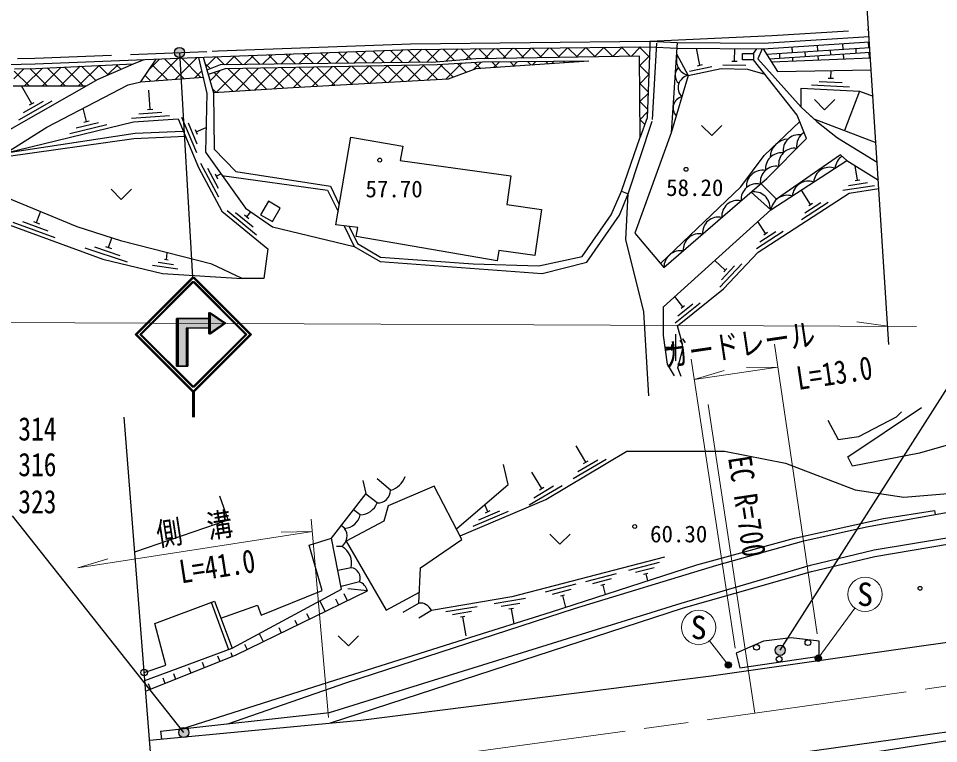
# Model space of a CAD drawing. Units: millimetres at full size, sheet at 1:1000; details may follow other scales. Extents: x 40000 to 680000, y 20000 to 380000.
# Drawn here: x 110356 to 182532, y 258579 to 315455 of the extents above; entities that cross this region are included whole.
import ezdxf
from ezdxf.enums import TextEntityAlignment as Align

# ---------------------------------------------------------------- set-up
doc = ezdxf.new("R2010")
doc.units = ezdxf.units.MM
doc.header["$LTSCALE"] = 1000
doc.header["$PDMODE"] = 32
doc.header["$PDSIZE"] = 500
doc.linetypes.add('CHAIN', pattern=[18.5, 12, -1.5, 3.5, -1.5])
doc.linetypes.add('DASHED', pattern=[7.5, 6, -1.5])
for name, color, linetype, lineweight in [('M-BGD', 7, 'Continuous', 25), ('M-BMK', 2, 'CHAIN', 13), ('M-BMK-OTRS', 5, 'Continuous', 25), ('M-STR-HTXT', 7, 'Continuous', 13), ('M-STR-STRC', 7, 'Continuous', 25)]:
    doc.layers.add(name, color=color, linetype=linetype, lineweight=lineweight)
doc.styles.add('ＭＳ ゴシック', font='')
doc.styles.get('ＭＳ ゴシック').set_extended_font_data('MS Gothic')

msp = doc.modelspace()

# ---------------------------------------------------------------- hatches: boundary and pattern name
at = {"layer": 'M-STR-STRC'}
for points in [[(122654, 312566, -0.41421), (122777, 313118, -0.41421), (123329, 312995, -1)], [(125285, 291171), (125285, 290745), (125322, 290720), (126513, 291546), (125285, 292398), (125285, 291921)], [(125285, 291171), (125285, 290745), (125322, 290720), (126513, 291546), (125285, 292398), (125285, 291921)], [(125321, 291171), (125321, 290745), (125357, 290720), (126549, 291546), (125321, 292398), (125321, 291921)], [(125321, 291171), (125321, 290745), (125357, 290720), (126549, 291546), (125321, 292398), (125321, 291921)], [(125405, 291171), (125405, 290745), (125441, 290720), (126633, 291546), (125405, 292398), (125405, 291921)], [(125405, 291171), (125405, 290745), (125441, 290720), (126633, 291546), (125405, 292398), (125405, 291921)], [(125285, 291921), (122763, 291921), (122763, 288171), (123513, 288171), (123513, 291171), (125285, 291171)], [(125321, 291921), (122799, 291921), (122799, 288171), (123549, 288171), (123549, 291171), (125321, 291171)], [(125405, 291921), (122883, 291921), (122883, 288171), (123633, 288171), (123633, 291171), (125405, 291171)], [(169773, 265679, -1), (170447, 266109, -0.41421), (170325, 265556, -0.41421)], [(169773, 265679, -1), (170447, 266109, -0.41421), (170325, 265556, -0.41421)], [(166257, 264867, -1), (165818, 264628, -0.41421), (165918, 264967, -0.41421)], [(173317, 265392, -1), (172878, 265153, -0.41421), (172978, 265492, -0.41421)], [(122991, 259237, -1), (123666, 259667, -0.41421), (123543, 259114, -0.41421)]]:
    msp.add_hatch(color=256, dxfattribs=at).paths.add_polyline_path(points)

# ---------------------------------------------------------------- linework, layer by layer
at = {"layer": 'M-BGD'}
for p, q in [((159882, 313680), (169483, 314105)), ((173005, 313343), (173034, 312905)), ((175001, 313471), (175029, 313033)), ((176997, 313599), (177025, 313161)), ((128063, 311834), (128783, 312554)), ((129307, 311850), (128610, 312547)), ((129497, 311853), (130253, 312609)), ((130703, 311869), (129973, 312599)), ((130930, 311872), (131723, 312665)), ((132099, 311887), (131335, 312650)), ((132363, 311891), (133193, 312721)), ((133494, 311906), (132698, 312702)), ((133796, 311910), (134662, 312776)), ((134890, 311924), (134061, 312753)), ((135229, 311929), (136132, 312832)), ((136286, 311943), (135424, 312805)), ((136662, 311948), (137602, 312887)), ((137682, 311961), (136786, 312856)), ((138096, 311967), (139072, 312943)), ((139077, 311980), (138149, 312908)), ((140473, 311998), (139512, 312959)), ((139529, 311985), (140541, 312998)), ((141869, 312016), (140875, 313011)), ((140962, 312004), (141987, 313030)), ((143255, 312044), (142267, 313033)), ((142395, 312023), (143417, 313046)), ((144565, 312149), (143665, 313048)), ((143880, 312094), (144848, 313062)), ((145875, 312253), (145064, 313064)), ((145417, 312217), (146278, 313078)), ((147245, 312297), (146462, 313080)), ((146906, 312292), (147708, 313094)), ((148636, 312320), (147861, 313095)), ((148344, 312315), (149138, 313110)), ((150028, 312343), (149259, 313111)), ((149781, 312339), (150569, 313126)), ((151420, 312365), (150658, 313127)), ((151219, 312362), (151999, 313142)), ((152811, 312388), (152057, 313142)), ((152656, 312385), (153429, 313158)), ((154203, 312410), (153455, 313158)), ((154094, 312409), (154859, 313174)), ((155594, 312433), (154854, 313174)), ((155532, 312432), (156289, 313190)), ((156986, 312456), (156252, 313189)), ((156969, 312455), (157720, 313206)), ((158378, 312478), (157651, 313205)), ((158407, 312479), (159150, 313222)), ((159855, 312415), (159049, 313221)), ((163813, 311790), (163541, 313112)), ((166522, 312100), (166541, 313088)), ((168014, 312715), (168281, 313074)), ((169042, 312648), (177142, 313169)), ((169266, 312297), (177166, 312804)), ((170040, 312712), (170063, 312348)), ((171009, 313214), (171038, 312776)), ((172036, 312840), (172059, 312476)), ((173057, 312540), (173079, 312192)), ((174031, 312969), (174055, 312605)), ((175053, 312669), (175078, 312273)), ((176027, 313097), (176051, 312733)), ((177049, 312797), (177077, 312353)), ((117348, 311018), (118174, 311844)), ((118377, 311467), (118007, 311836)), ((119362, 311896), (119357, 311901)), ((120629, 311471), (121426, 312268)), ((122047, 310625), (120858, 311814)), ((121129, 310556), (122899, 312326)), ((123362, 310724), (121803, 312283)), ((122658, 310671), (124372, 312385)), ((124677, 310823), (123164, 312337)), ((125417, 311498), (124989, 311926)), ((125066, 311665), (125844, 312443)), ((126516, 311813), (125884, 312444)), ((126630, 311815), (127314, 312498)), ((127911, 311832), (127247, 312496)), ((142391, 310605), (143621, 311835)), ((144457, 310843), (143473, 311826)), ((143889, 310689), (145122, 311922)), ((145492, 311222), (144810, 311904)), ((146035, 311421), (146623, 312009)), ((146605, 311523), (146147, 311981)), ((147929, 311613), (147518, 312024)), ((147620, 311592), (148058, 312030)), ((149254, 311702), (148918, 312038)), ((149137, 311695), (149486, 312044)), ((150578, 311792), (150319, 312052)), ((150654, 311797), (150914, 312058)), ((151903, 311882), (151719, 312065)), ((152171, 311900), (152343, 312071)), ((153227, 311972), (153120, 312079)), ((153688, 312003), (153771, 312085)), ((154552, 312061), (154520, 312093)), ((159078, 311736), (159859, 312516)), ((163608, 311748), (164019, 311832)), ((165617, 311817), (167417, 311783)), ((166313, 312104), (166732, 312096)), ((169426, 312045), (177194, 312358)), ((171061, 312412), (171080, 312112)), ((109985, 310726), (110772, 311513)), ((111203, 310156), (110032, 311327)), ((110829, 310155), (112233, 311560)), ((112615, 310157), (111248, 311524)), ((112244, 310157), (113718, 311631)), ((114028, 310159), (112609, 311578)), ((113660, 310158), (115204, 311702)), ((115441, 310160), (113959, 311642)), ((115076, 310160), (116689, 311773)), ((116424, 310592), (115308, 311707)), ((117392, 311037), (116658, 311772)), ((124188, 310786), (124733, 311331)), ((125386, 310571), (126192, 311377)), ((127194, 309721), (125705, 311210)), ((125866, 309637), (127755, 311526)), ((128524, 309805), (126821, 311508)), ((127376, 309732), (129196, 311552)), ((129854, 309889), (128209, 311534)), ((128886, 309828), (130637, 311579)), ((131184, 309973), (129598, 311560)), ((130396, 309923), (132078, 311605)), ((132518, 310053), (130986, 311585)), ((131905, 310019), (133518, 311632)), ((133858, 310128), (132375, 311611)), ((133403, 310103), (134959, 311659)), ((135197, 310203), (133763, 311637)), ((134901, 310186), (136400, 311685)), ((136536, 310278), (135152, 311662)), ((136399, 310270), (137841, 311712)), ((137876, 310353), (136541, 311688)), ((137897, 310354), (139282, 311738)), ((139215, 310428), (137929, 311713)), ((140554, 310502), (139318, 311739)), ((139395, 310438), (140722, 311765)), ((141894, 310577), (140706, 311765)), ((140893, 310521), (142163, 311792)), ((143233, 310652), (142095, 311790)), ((159801, 311055), (159077, 311778)), ((162992, 311315), (164755, 311677)), ((174087, 310768), (174116, 311374)), ((119959, 310468), (124844, 310836)), ((120731, 310526), (120292, 310966)), ((159090, 310333), (159801, 311044)), ((173173, 310513), (174971, 310425)), ((173877, 310779), (174296, 310758)), ((109940, 310154), (115666, 310161)), ((111397, 308768), (110608, 310155)), ((120680, 308331), (120580, 309828)), ((125864, 309636), (125576, 309924)), ((159747, 309694), (159089, 310352)), ((172559, 310242), (175555, 310095)), ((176334, 309757), (175148, 306651)), ((110389, 307505), (112997, 308988)), ((110763, 308063), (112327, 308953)), ((159101, 308931), (159743, 309572)), ((159694, 308334), (159101, 308926)), ((111214, 308665), (111579, 308872)), ((115700, 307373), (115447, 308415)), ((120471, 308317), (120890, 308345)), ((119224, 307632), (122217, 307833)), ((119802, 307972), (121598, 308092)), ((123155, 307710), (124315, 304943)), ((159113, 307528), (159685, 308100)), ((159478, 307135), (159113, 307500)), ((114384, 306435), (117299, 307144)), ((114897, 306868), (116646, 307294)), ((115496, 307323), (115904, 307422)), ((123664, 307273), (124360, 305613)), ((124207, 306752), (124370, 306365)), ((124289, 306559), (125071, 306887)), ((124639, 304109), (126054, 301464)), ((176168, 302763), (175999, 303898)), ((125186, 303722), (126036, 302134)), ((125776, 303255), (125975, 302884)), ((125876, 303070), (126239, 303264)), ((175470, 302355), (176954, 302576)), ((175995, 302737), (176341, 302788)), ((157655, 301914), (158192, 301694)), ((167820, 301827), (169383, 300431)), ((172494, 300870), (171773, 301985)), ((175020, 301985), (177492, 302353)), ((171771, 299687), (173870, 301046)), ((172028, 300211), (173287, 301026)), ((111771, 299440), (112086, 300296)), ((126720, 300394), (129037, 298488)), ((128260, 299904), (128574, 300286)), ((172348, 300775), (172641, 300965)), ((127374, 300244), (128764, 299101)), ((128097, 300038), (128422, 299771)), ((109921, 299481), (113206, 298273)), ((110682, 299521), (112653, 298796)), ((111541, 299525), (112001, 299355)), ((168967, 298587), (168366, 299516)), ((117420, 297484), (117671, 298235)), ((168243, 297405), (170342, 298763)), ((168500, 297928), (169759, 298743)), ((168820, 298492), (169114, 298683)), ((115570, 297469), (118890, 296361)), ((116329, 297532), (118321, 296867)), ((117188, 297562), (117653, 297407)), ((121959, 296545), (122034, 297072)), ((120885, 296091), (122865, 295811)), ((121323, 296332), (122511, 296164)), ((121820, 296565), (122098, 296526)), ((165798, 295701), (164979, 296470)), ((165380, 294379), (167091, 296202)), ((165503, 294949), (166530, 296043)), ((165678, 295574), (165917, 295829)), ((162477, 292840), (161834, 293642)), ((161877, 291590), (163828, 293154)), ((162079, 292137), (163250, 293075)), ((162340, 292731), (162614, 292950)), ((161912, 288597), (161912, 290697)), ((161612, 289647), (161083, 289647)), ((161612, 289402), (161612, 289892)), ((154864, 280641), (154098, 281930)), ((153881, 279359), (156460, 280891)), ((154244, 279923), (155791, 280843)), ((154684, 280534), (155045, 280748)), ((139543, 278444), (138495, 279332)), ((151399, 278582), (150633, 279871)), ((150416, 277299), (152995, 278832)), ((150778, 277864), (152326, 278783)), ((151218, 278474), (151579, 278689)), ((138499, 277450), (137612, 278146)), ((147173, 276767), (146933, 277331)), ((137174, 276510), (136650, 276921)), ((146029, 275627), (148789, 276804)), ((146463, 276138), (148119, 276845)), ((146980, 276685), (147367, 276850)), ((135947, 275458), (135671, 275674)), ((135714, 274036), (135308, 274048)), ((136453, 272376), (135408, 272166)), ((160620, 272784), (158201, 272153)), ((160212, 272368), (158761, 271989)), ((157254, 271906), (154835, 271275)), ((156845, 271489), (155394, 271111)), ((159732, 271932), (159393, 271844)), ((159562, 271888), (159705, 271340)), ((137118, 271277), (135661, 270902)), ((137742, 270567), (136203, 270720)), ((154090, 271081), (151671, 270449)), ((153682, 270664), (152231, 270285)), ((156365, 271054), (156026, 270966)), ((156196, 271010), (156389, 270270)), ((135880, 270350), (136151, 269792)), ((150140, 269956), (147674, 269542)), ((153202, 270229), (152863, 270140)), ((153032, 270184), (153273, 269264)), ((121055, 268002), (125747, 269762)), ((125475, 269660), (126842, 265957)), ((125747, 269761), (127114, 266058)), ((134003, 269762), (134404, 268940)), ((135219, 269931), (135453, 269452)), ((140529, 268894), (141767, 269606)), ((146334, 269318), (143869, 268905)), ((149696, 269577), (148217, 269329)), ((132958, 268795), (133178, 268343)), ((142748, 269021), (141755, 268421)), ((145891, 268939), (144411, 268691)), ((145373, 268548), (145028, 268491)), ((145201, 268520), (145449, 267040)), ((149179, 269186), (148834, 269128)), ((149006, 269157), (149204, 267975)), ((121931, 264732), (121055, 268002)), ((132036, 268248), (132218, 267875)), ((129251, 267206), (129557, 266577)), ((130778, 267676), (130977, 267270)), ((128098, 266387), (128303, 265966)), ((127015, 265716), (127133, 265421)), ((124759, 264974), (124932, 264542)), ((125976, 265460), (126149, 265028)), ((120219, 264161), (121931, 264732)), ((123706, 264552), (123879, 264120)), ((121671, 263739), (121844, 263307)), ((122516, 264077), (122689, 263645)), ((120539, 263286), (120712, 262854)), ((121507, 259548), (121574, 258942))]:
    msp.add_line(p, q, dxfattribs=at)
at = {"layer": 'M-BGD', "linetype": 'DASHED'}
for p, q in [((169483, 314105), (177051, 314592)), ((159882, 313680), (162033, 313560)), ((159887, 313230), (162004, 313125)), ((157655, 301914), (159124, 306144)), ((179801, 277917), (186358, 278441))]:
    msp.add_line(p, q, dxfattribs=at)
at = {"layer": 'M-BGD'}
for points in [[(162033, 313555), (168760, 313502), (177086, 314037)], [(126032, 312900), (141104, 313470), (159882, 313680)], [(162033, 313560), (161554, 306481), (158694, 298601), (160992, 295912)], [(159882, 313680), (159887, 313230), (159667, 307663), (159124, 306144)], [(162004, 313125), (168772, 313071), (177114, 313607)], [(77763, 312963), (78088, 312857), (82301, 312001), (87304, 311560), (95303, 311506), (111664, 311880), (125577, 312433), (141115, 313020), (159887, 313230)], [(161973, 312668), (162892, 310988), (161554, 306481)], [(168693, 313071), (168356, 312286), (171751, 308488), (172986, 307364), (174606, 306089), (177720, 304182)], [(168772, 313071), (169905, 311294), (177254, 311434)], [(109396, 304913), (112596, 306932), (118970, 310249), (119959, 310468), (121155, 312257)], [(109675, 306754), (116600, 310692), (119375, 311902), (120208, 312219)], [(110045, 311495), (111735, 311536), (119375, 311902)], [(124494, 312390), (125128, 309578), (125030, 304960), (128162, 300567), (130298, 299106), (136683, 297567)], [(124849, 312404), (125664, 309624), (125699, 305205), (127403, 303453), (134848, 302305), (135522, 300854)], [(159124, 306144), (159072, 312490), (146223, 312281), (143110, 312033), (126187, 311809), (125146, 311389)], [(155099, 312098), (146760, 312017), (143208, 311811), (126561, 311504), (125245, 311052)], [(155099, 312098), (146247, 311499), (144064, 310699), (131882, 310018), (125664, 309624)], [(160992, 295912), (169068, 302908), (172175, 306036), (171442, 307871), (168014, 312197)], [(162892, 310988), (165476, 311519), (167546, 311480), (168896, 311083)], [(177622, 305707), (172772, 307559), (171751, 308488), (171751, 309982), (176334, 309757), (177387, 309356)], [(172794, 309092), (173589, 308297), (174385, 309092)], [(160721, 296230), (167028, 302251), (168846, 304698), (171647, 307359)], [(163946, 307067), (164742, 306272), (165537, 307067)], [(109396, 304913), (119522, 306453), (123289, 306614)], [(109407, 304616), (119401, 306047), (123459, 306211)], [(175346, 304308), (174833, 304746), (169828, 301275), (168601, 302504)], [(161816, 287411), (161270, 288325), (160949, 290591), (160951, 292847), (169383, 300431), (175346, 304308), (177811, 302759)], [(126323, 303147), (134611, 301989), (135429, 300318)], [(117631, 302057), (118427, 301261), (119222, 302057)], [(136300, 299130), (136942, 297803), (138747, 296727), (146027, 296194), (151172, 296041), (154580, 296784), (156840, 300054), (157655, 301914)], [(162337, 287369), (162083, 288059), (162480, 289548), (162412, 290013), (162053, 291347), (165655, 294234), (168375, 297132), (175520, 301756), (177853, 302104)], [(135906, 299178), (136683, 297567), (138736, 296377), (151435, 295453), (154940, 296347), (157508, 300017), (158192, 301694)], [(159810, 285842), (159408, 292444), (158000, 298105), (158192, 301694)], [(109386, 294518), (107835, 296462), (109331, 299379), (116971, 296568), (121654, 295445), (127914, 295069)], [(121507, 259548), (134752, 261012), (162350, 269583), (172476, 272574), (177479, 273776), (183331, 274754), (195409, 275654), (204496, 275913), (208476, 275869), (217909, 275107), (230901, 273780), (260104, 277815), (290369, 282314), (320648, 286477), (351719, 290949), (390771, 296671), (407869, 299067)], [(134847, 260199), (162514, 269214), (172572, 272072), (177539, 273247), (183384, 274250), (195466, 275111), (204491, 275477), (208406, 275389), (217986, 274556), (231489, 273348), (260147, 277518), (290412, 282017), (320690, 286180), (351762, 290652), (390814, 296374), (407835, 298759)], [(173840, 283948), (174648, 282430), (176273, 282668), (179240, 284207), (179621, 284591)], [(188385, 285069), (186120, 282820), (181036, 281369), (175769, 280342), (175420, 281061), (181194, 284933)], [(145001, 274862), (151737, 277736), (158085, 281508), (165737, 281515), (170513, 280583), (175996, 278471), (179801, 277917)], [(144712, 275420), (148758, 278902), (148414, 280470)], [(126242, 268421), (129122, 269448), (129406, 268653), (134171, 270591), (133165, 274150), (134901, 274692), (137645, 278188), (137396, 279226)], [(145143, 274587), (142973, 278777), (139371, 277238), (139031, 276029), (136060, 274462), (139191, 269042), (141804, 270464)], [(119482, 273612), (126799, 276128), (126162, 277980)], [(126794, 260133), (136106, 263360), (153974, 269171), (165127, 272582), (171958, 274480), (176874, 275590), (182988, 276690), (193194, 277332), (202299, 277711), (211675, 277450), (216869, 277215), (223941, 276447), (229519, 275244), (242922, 277246)], [(123166, 259732), (134670, 263398), (145350, 266763), (152164, 268906), (163569, 272588), (171237, 274696), (178203, 276229), (182215, 276865), (182270, 276560)], [(152037, 275017), (152832, 274221), (153628, 275017)], [(120268, 263530), (127114, 266058), (135706, 270678), (134901, 274692)], [(141767, 269606), (141884, 272357), (145143, 274587)], [(120633, 258853), (137226, 260424), (164693, 263884), (181198, 266253), (225778, 272515), (231489, 273348)], [(161038, 273204), (149068, 270080), (142748, 269021)], [(120333, 262702), (127425, 265538), (137742, 270567)], [(135443, 267032), (136238, 266237), (137034, 267032)], [(121213, 251406), (144068, 253501), (158603, 255344), (169202, 256638), (187789, 259525), (208027, 262428), (215977, 263539), (222344, 262546), (230993, 259954), (243361, 256118), (258633, 251293)], [(259205, 251359), (255506, 252936), (238301, 258260), (222338, 263148), (215847, 264141), (179136, 258898), (160149, 256222), (154357, 255472)]]:
    msp.add_lwpolyline(points, dxfattribs=at)
at = {"layer": 'M-BGD', "linetype": 'DASHED'}
for points in [[(77902, 313391), (78203, 313293), (82366, 312447), (87326, 312010), (95300, 311956), (111650, 312330), (125559, 312882), (126032, 312900)], [(158192, 301694), (160097, 307517), (160439, 313649)]]:
    msp.add_lwpolyline(points, dxfattribs=at)
at = {"layer": 'M-BGD'}
for points in [[(168014, 312197), (167157, 312197), (167157, 312715), (168014, 312715)], [(109396, 304913), (119384, 307342), (122886, 307577), (124490, 303752), (126317, 300337), (129911, 297380), (129605, 295069), (127914, 295069), (125533, 296181), (118465, 297982), (114952, 299103), (109517, 301364)], [(135246, 299258), (136434, 306139), (140496, 305437), (140287, 304315), (148989, 303112), (148677, 300850), (151376, 300477), (150875, 296853), (148028, 297246), (147917, 296443), (136845, 298338), (136985, 299046)], [(129343, 300059), (130273, 299514), (130894, 300573), (129965, 301119)], [(166950, 264514), (173170, 265449), (173156, 266621), (170974, 266875), (168807, 266621), (166641, 265666)]]:
    msp.add_lwpolyline(points, close=True, dxfattribs=at)
for centre, radius in [((138695, 304343), 150), ((162725, 303618), 150), ((158697, 275610), 150), ((181075, 270761), 150), ((168252, 266131), 226), ((172287, 266496), 226), ((170029, 265204), 226)]:
    msp.add_circle(centre, radius, dxfattribs=at)
for centre, radius, start, end in [((163195, 312184), 1234, 161.5844, 255.79866), ((162663, 311003), 806, 133.09026, 231.61901), ((163091, 310010), 996, 101.46701, 225.37654), ((162601, 308431), 895, 103.52775, 223.39356), ((171583, 305085), 1250, 82.05816, 188.31837), ((172642, 305442), 1250, 121.61132, 188.31835), ((170783, 304528), 1459, 92.69354, 179.25366), ((170213, 303643), 1268, 83.99991, 185.01425), ((171233, 304023), 1250, 82.05815, 188.31835), ((175661, 303618), 1250, 124.66768, 176.16398), ((168712, 302301), 1250, 79.15405, 185.41425), ((169792, 302608), 1250, 80.647, 186.79576), ((173984, 302528), 1250, 69.90377, 176.16398), ((168286, 301238), 1250, 77.77427, 184.03448), ((172307, 301438), 1250, 69.90377, 176.16398), ((168066, 300602), 1250, 355.09211, 101.35231), ((166774, 299929), 1250, 77.77427, 184.03448), ((170674, 300281), 1299, 72.69553, 173.37222), ((165263, 298619), 1250, 77.77427, 184.03448), ((163751, 297310), 1250, 77.77427, 184.03448), ((162297, 295933), 1305, 80.89514, 180.91361), ((139100, 280064), 1679, 285.27691, 341.20933), ((138541, 278451), 1002, 267.59658, 359.62133), ((137064, 278068), 1562, 274.03554, 336.68718), ((135838, 276826), 1373, 274.51468, 346.65363), ((135134, 274861), 1008, 305.12638, 36.33166), ((135029, 272737), 1469, 345.75201, 62.19736), ((136341, 271557), 826, 340.18026, 82.20848), ((136567, 270164), 1242, 18.96382, 63.68757), ((141840, 268614), 994, 24.15596, 94.2224)]:
    msp.add_arc(centre, radius, start, end, dxfattribs=at)
msp.add_point((120219, 264161), dxfattribs=at)
at = {"layer": 'M-BMK'}
msp.add_lwpolyline([(120899, 255435), (146054, 257933), (168109, 260961), (220653, 268400), (260090, 274003), (319972, 282615), (391728, 293220)], dxfattribs=at)
at = {"layer": 'M-BMK-OTRS'}
for p, q in [((178639, 289880), (175044, 345813)), ((122929, 229398), (118659, 284171))]:
    msp.add_line(p, q, dxfattribs=at)
at = {"layer": 'M-STR-HTXT'}
for p, q in [((180803, 291303), (67932, 291774)), ((178547, 291312), (176117, 291664)), ((173013, 267180), (169657, 289894)), ((163118, 288731), (166574, 266055)), ((163361, 287135), (169921, 288105)), ((169921, 288105), (167466, 288087)), ((163361, 287135), (165716, 287828)), ((168109, 260961), (164451, 285172)), ((134677, 260626), (133329, 276176)), ((133413, 275203), (115005, 272375)), ((133413, 275203), (130958, 275172)), ((115005, 272375), (117357, 273082)), ((173097, 265273), (175968, 269199)), ((166037, 264747), (164551, 266628))]:
    msp.add_line(p, q, dxfattribs=at)
for centre in [(176765, 270289), (163714, 267688)]:
    msp.add_circle(centre, 1350, dxfattribs=at)
at = {"layer": 'M-STR-STRC'}
for p, q in [((122992, 312780), (124014, 295172)), ((170110, 265894), (198589, 310612)), ((119514, 290672), (124014, 295172)), ((119550, 290672), (124050, 295172)), ((119633, 290672), (124133, 295172)), ((119867, 290672), (124014, 294818)), ((119903, 290672), (124050, 294818)), ((119987, 290672), (124133, 294818)), ((128514, 290671), (124014, 295172)), ((128161, 290671), (124014, 294818)), ((128550, 290671), (124050, 295172)), ((128196, 290671), (124050, 294818)), ((128634, 290671), (124133, 295172)), ((128280, 290671), (124133, 294818)), ((125285, 292398), (125285, 290694)), ((125285, 292398), (126513, 291546)), ((125321, 292398), (125321, 290694)), ((125321, 292398), (126549, 291546)), ((125405, 292398), (125405, 290694)), ((125405, 292398), (126633, 291546)), ((125285, 291921), (122763, 291921)), ((122763, 291921), (122763, 288171)), ((125321, 291921), (122799, 291921)), ((122799, 291921), (122799, 288171)), ((125405, 291921), (122883, 291921)), ((122883, 291921), (122883, 288171)), ((123513, 291171), (123513, 288171)), ((125285, 291171), (123513, 291171)), ((123549, 291171), (123549, 288171)), ((125321, 291171), (123549, 291171)), ((123633, 291171), (123633, 288171)), ((125405, 291171), (123633, 291171)), ((126513, 291546), (125285, 290694)), ((126549, 291546), (125321, 290694)), ((126633, 291546), (125405, 290694)), ((119514, 290672), (124014, 286171)), ((119550, 290672), (124050, 286171)), ((119633, 290672), (124133, 286171)), ((119867, 290672), (124014, 286525)), ((119903, 290672), (124050, 286525)), ((119987, 290672), (124133, 286525)), ((124014, 286525), (128161, 290671)), ((124014, 286171), (128514, 290671)), ((124050, 286525), (128196, 290671)), ((124050, 286171), (128550, 290671)), ((124133, 286525), (128280, 290671)), ((124134, 286171), (128634, 290671)), ((125285, 290745), (125322, 290720)), ((125321, 290745), (125357, 290720)), ((125405, 290745), (125441, 290720)), ((122763, 288171), (123513, 288171)), ((122799, 288171), (123549, 288171)), ((122883, 288171), (123633, 288171)), ((124014, 286171), (124014, 284171)), ((124050, 286171), (124050, 284171)), ((124133, 286171), (124133, 284171)), ((123328, 259452), (109895, 276440))]:
    msp.add_line(p, q, dxfattribs=at)
for points in [[(125285, 291921), (125285, 292398), (126513, 291546), (125322, 290720), (125285, 290745)], [(125321, 291921), (125321, 292398), (126549, 291546), (125357, 290720), (125321, 290745)], [(125405, 291921), (125405, 292398), (126633, 291546), (125441, 290720), (125405, 290745)], [(122763, 291921), (125285, 291921), (125285, 291171), (123513, 291171), (123513, 288171), (122763, 288171)], [(122799, 291921), (125321, 291921), (125321, 291171), (123549, 291171), (123549, 288171), (122799, 288171)], [(122883, 291921), (125405, 291921), (125405, 291171), (123633, 291171), (123633, 288171), (122883, 288171)]]:
    msp.add_lwpolyline(points, close=True, dxfattribs=at)
for centre, radius in [((122992, 312780), 400), ((170110, 265894), 400), ((170110, 265894), 400), ((166037, 264747), 250), ((173097, 265273), 250), ((123328, 259452), 400)]:
    msp.add_circle(centre, radius, dxfattribs=at)

# ---------------------------------------------------------------- texts
at = {"layer": 'M-BGD', "style": 'ＭＳ ゴシック'}
for s, p in [('57.70', (139822, 301023)), ('58.20', (163405, 301129)), ('60.30', (162145, 273967))]:
    msp.add_text(s, height=1320, dxfattribs=at).set_placement(p, align=Align.BOTTOM_CENTER)
at = {"layer": 'M-STR-HTXT', "style": 'ＭＳ ゴシック', "width": 0.8}
for s, rotation, p in [('ガードレール', 8.406, (167105, 288414)), ('L=13.0', 8.406, (174567, 286205)), ('EC R=700', 278.59, (166069, 276965)), ('側\u3000溝', 8.733, (124381, 273966)), ('L=41.0', 8.733, (126169, 271049))]:
    msp.add_text(s, height=1833, rotation=rotation, dxfattribs=at).set_placement(p, align=Align.BOTTOM_CENTER)
at = {"layer": 'M-STR-HTXT', "style": 'ＭＳ ゴシック'}
for p in [(176765, 270289), (163714, 267688)]:
    msp.add_text('S', height=1833, dxfattribs=at).set_placement(p, align=Align.MIDDLE_CENTER)
at = {"layer": 'M-STR-STRC', "style": 'ＭＳ ゴシック', "width": 0.8}
for s, p in [('314', (111844, 281800)), ('316', (111844, 279001)), ('323', (111844, 276088))]:
    msp.add_text(s, height=1833, dxfattribs=at).set_placement(p, align=Align.BOTTOM_CENTER)

doc.saveas('drawing.dxf')
